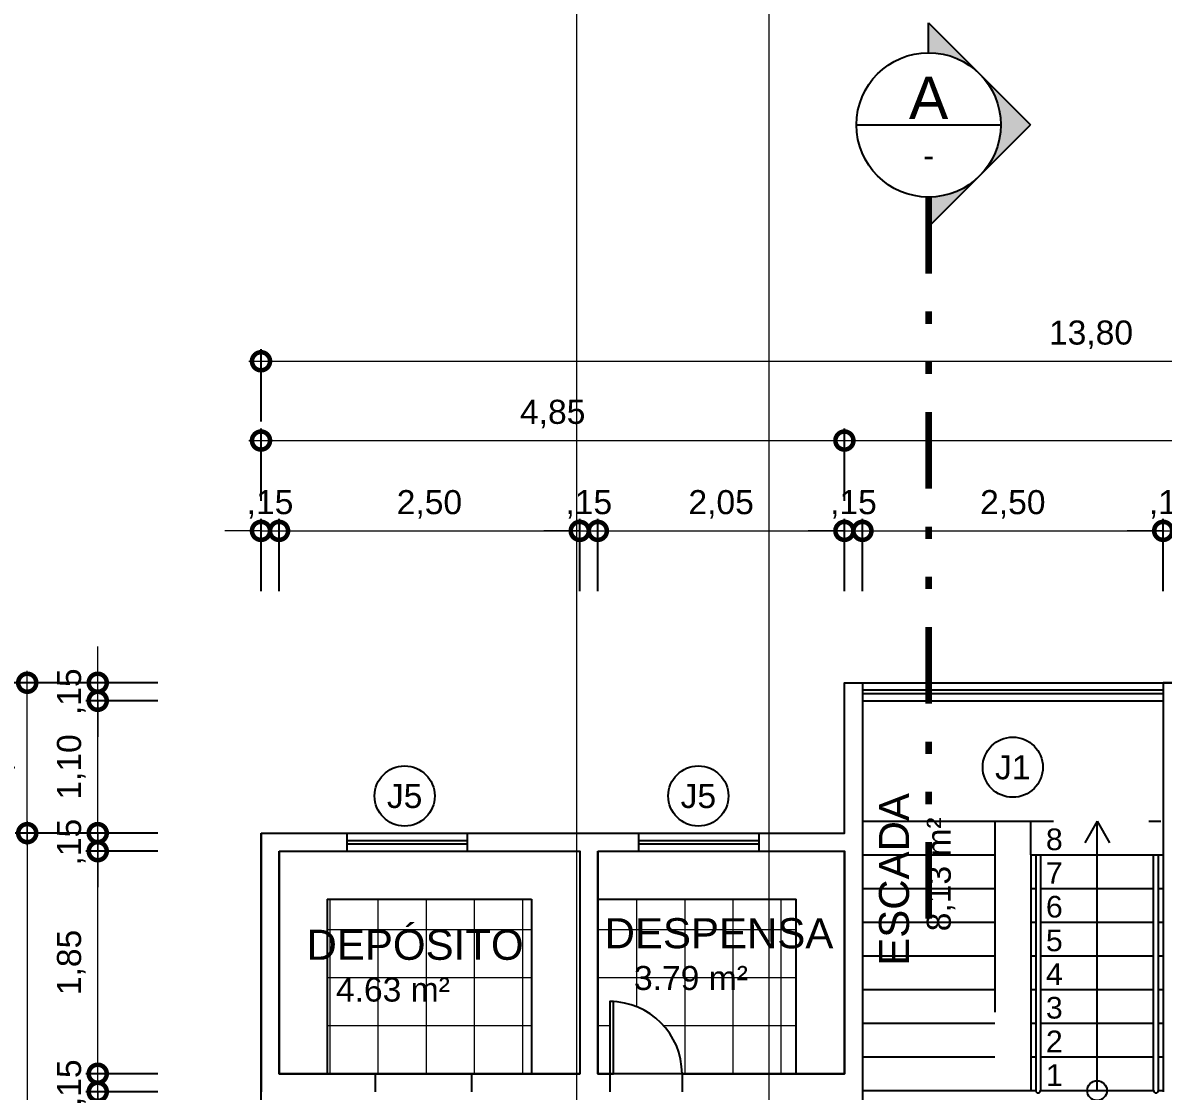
# Model space of a CAD drawing. Header units: metres. Extents: x 47728 to 47950, y 23373 to 23541.
# Drawn here: x 47823.64 to 47833.12, y 23426.52 to 23435.4 of the extents above; entities that cross this region are included whole.
import ezdxf
from ezdxf.enums import TextEntityAlignment as Align

# ---------------------------------------------------------------- set-up
doc = ezdxf.new("R2010")
doc.units = ezdxf.units.M
doc.header["$LTSCALE"] = 0.25
doc.header["$PDMODE"] = 96
doc.linetypes.add('DASHDOT2', pattern=[12.7, 6.35, -3.175, 0, -3.175])
doc.linetypes.add('DIVIDEX2', pattern=[63.5, 25.4, -12.7, 0, -12.7, 0, -12.7])
doc.layers.add('ARQ_0_AREAS', color=7, linetype='Continuous', true_color=0x5a1694, plot=False)
for name, color, linetype in [('ARQ_ALV CT', 4, 'Continuous'), ('ARQ_ESQ CT', 30, 'Continuous'), ('ARQ_GRADIL', 2, 'Continuous'), ('ARQ_MOB 02', 2, 'Continuous'), ('ARQ_PISO 01', 1, 'Continuous'), ('ARQ_PROJ SUP', 1, 'DASHDOT2'), ('ARQ_SIMB 01', 1, 'Continuous'), ('ARQ_TXT 01', 1, 'Continuous'), ('SIMB_01', 1, 'Continuous'), ('SIMB_02', 2, 'Continuous'), ('SIMB_PREENCHIMENTO', 253, 'Continuous'), ('SIMB_TXT', 1, 'Continuous')]:
    doc.layers.add(name, color=color, linetype=linetype)
doc.layers.add('ARQ_CINZA 03', color=252, linetype='Continuous', lineweight=9)
doc.layers.add('SIMB_LCT', color=252, linetype='DIVIDEX2', lineweight=100)
doc.layers.add('ARQ_COTA_AZUL', color=5, linetype='Continuous', lineweight=20, true_color=0x0000ff)
doc.styles.add('Annot_1.8mm', font='arial.ttf', dxfattribs={"height": 1.8})
doc.styles.add('Annot_2.0mm', font='arial.ttf', dxfattribs={"height": 2})
doc.styles.add('Annot_2.5mm', font='arial.ttf', dxfattribs={"height": 2.5})
doc.styles.add('cota', font='arial.ttf')
doc.styles.add('SIMB', font='arial.ttf')
doc.dimstyles.new('Info 01 - annot', dxfattribs={"dimtxt": 2, "dimasz": 3, "dimexe": 1, "dimexo": 1, "dimgap": 1, "dimtad": 1, "dimzin": 4, "dimtxsty": 'cota', "dimblk": 'DOTSMALL', "dimcen": 2, "dimdle": 1, "dimclrd": 256, "dimclre": 256, "dimclrt": 1, "dimazin": 2, "dimtfac": 0.09, "dimtix": 1, "dimtmove": 2, "dimatfit": 2, "dimfxl": 5, "dimfxlon": 1, "dimtolj": 1, "dimtzin": 4, "dimlwd": -1, "dimarcsym": 1})

# ---------------------------------------------------------------- blocks, each defined once
blk = doc.blocks.new('*U70')
at = {"layer": 'SIMB_PREENCHIMENTO', "transparency": 33554587}
h = blk.add_hatch(color=256, dxfattribs=at)
h.dxf.hatch_style = 1
h.paths.add_polyline_path([(0, 8.483), (-4.152, 4.332, -0.401827), (4.152, 4.332)])
h = blk.add_hatch(color=256, dxfattribs=at)
h.dxf.hatch_style = 1
h.paths.add_polyline_path([(-4.332, 4.152), (-8.483, 0), (-6, 0, -0.193399)])
h = blk.add_hatch(color=256, dxfattribs=at)
h.dxf.hatch_style = 1
h.paths.add_polyline_path([(4.332, 4.152, -0.193399), (6, 0), (8.483, 0)])
at = {"layer": 'SIMB_01'}
for p, q in [((-8.483, 0), (0, 8.483)), ((8.483, 0), (0, 8.483)), ((0, -6), (0, 6)), ((-6, 0), (-8.483, 0)), ((6, 0), (8.483, 0))]:
    blk.add_line(p, q, dxfattribs=at)
blk.add_circle((0, 0), 6, dxfattribs=at)
at = {"layer": 'SIMB_LCT'}
blk.add_line((6, 0), (69.061, 0), dxfattribs=at)
at = {"layer": 'SIMB_TXT', "style": 'SIMB'}
for tag, height, p in [('000', 3.5, (-2.25, 0)), ('999', 2, (2.525, 0))]:
    blk.add_attdef(tag, text='', height=height, rotation=90, dxfattribs=at).set_placement(p, align=Align.MIDDLE_CENTER)
blk = doc.blocks.new('_DotSmall')
at = {"color": 0, "linetype": 'ByBlock', "const_width": 0.5}
blk.add_lwpolyline([(-0.0625, 0, 1), (0.0625, 0, 1)], format="xyb", close=True, dxfattribs=at)
blk = doc.blocks.new('*D359')
at = {"layer": 'ARQ_COTA_AZUL', "transparency": 16777216}
for p, q in [((47824.2616, 23428.6628), (47824.2616, 23428.9628)), ((47824.2616, 23428.6628), (47824.2616, 23428.5128)), ((47824.2616, 23428.5128), (47824.2616, 23428.2128))]:
    blk.add_line(p, q, dxfattribs=at)
at = {"layer": 'ARQ_COTA_AZUL', "lineweight": -2, "transparency": 16777216}
for p, q in [((47824.7616, 23428.6628), (47824.1616, 23428.6628)), ((47824.7616, 23428.5128), (47824.1616, 23428.5128))]:
    blk.add_line(p, q, dxfattribs=at)
at = {"layer": 'Defpoints', "color": 0, "transparency": 16777216}
for p in [(47825.6188, 23428.6628), (47824.2616, 23428.5128), (47825.7688, 23428.5128)]:
    blk.add_point(p, dxfattribs=at)
at = {"layer": 'ARQ_COTA_AZUL', "transparency": 16777216, "xscale": 0.3, "yscale": 0.3, "zscale": 0.3}
for p, rotation in [((47824.2616, 23428.6628), 270), ((47824.2616, 23428.5128), 90)]:
    blk.add_blockref('_DotSmall', p, dxfattribs=dict(at, rotation=rotation))
at = {"layer": 'ARQ_COTA_AZUL', "color": 1, "transparency": 16777216, "insert": (47824.0414, 23428.5878), "char_height": 0.2, "attachment_point": 5, "rotation": 90, "style": 'cota'}
blk.add_mtext('\\A1;,15', dxfattribs=at)
blk = doc.blocks.new('*D375')
at = {"layer": 'ARQ_COTA_AZUL', "transparency": 16777216}
blk.add_line((47823.6755, 23428.7628), (47823.6755, 23422.1128), dxfattribs=at)
at = {"layer": 'ARQ_COTA_AZUL', "lineweight": -2, "transparency": 16777216}
for p, q in [((47824.1755, 23428.6628), (47823.5755, 23428.6628)), ((47824.1755, 23422.2128), (47823.5755, 23422.2128))]:
    blk.add_line(p, q, dxfattribs=at)
at = {"layer": 'Defpoints', "color": 0, "transparency": 16777216}
for p in [(47825.6188, 23428.6628), (47823.6755, 23422.2128), (47830.4688, 23422.2128)]:
    blk.add_point(p, dxfattribs=at)
at = {"layer": 'ARQ_COTA_AZUL', "transparency": 16777216, "xscale": 0.3, "yscale": 0.3, "zscale": 0.3}
for p, rotation in [((47823.6755, 23428.6628), 90), ((47823.6755, 23422.2128), 270)]:
    blk.add_blockref('_DotSmall', p, dxfattribs=dict(at, rotation=rotation))
at = {"layer": 'ARQ_COTA_AZUL', "color": 1, "transparency": 16777216, "insert": (47823.4553, 23425.4378), "char_height": 0.2, "attachment_point": 5, "rotation": 90, "style": 'cota'}
blk.add_mtext('\\A1;6,45', dxfattribs=at)
blk = doc.blocks.new('*D361')
at = {"layer": 'ARQ_COTA_AZUL', "transparency": 16777216}
blk.add_line((47824.2616, 23422.2628), (47824.2616, 23426.6128), dxfattribs=at)
at = {"layer": 'ARQ_COTA_AZUL', "lineweight": -2, "transparency": 16777216}
for p, q in [((47824.7616, 23426.5128), (47824.1616, 23426.5128)), ((47824.7616, 23422.3628), (47824.1616, 23422.3628))]:
    blk.add_line(p, q, dxfattribs=at)
at = {"layer": 'Defpoints', "color": 0, "transparency": 16777216}
for p in [(47824.2616, 23426.5128), (47825.6188, 23426.5128), (47825.6188, 23422.3628)]:
    blk.add_point(p, dxfattribs=at)
at = {"layer": 'ARQ_COTA_AZUL', "transparency": 16777216, "xscale": 0.3, "yscale": 0.3, "zscale": 0.3}
for p, rotation in [((47824.2616, 23426.5128), 90), ((47824.2616, 23422.3628), 270)]:
    blk.add_blockref('_DotSmall', p, dxfattribs=dict(at, rotation=rotation))
at = {"layer": 'ARQ_COTA_AZUL', "color": 1, "transparency": 16777216, "insert": (47824.0414, 23424.4378), "char_height": 0.2, "attachment_point": 5, "rotation": 90, "style": 'cota'}
blk.add_mtext('\\A1;4,15', dxfattribs=at)
blk = doc.blocks.new('*D363')
at = {"layer": 'ARQ_COTA_AZUL', "transparency": 16777216}
for p, q in [((47824.2616, 23426.6628), (47824.2616, 23426.9628)), ((47824.2616, 23426.5128), (47824.2616, 23426.6628)), ((47824.2616, 23426.5128), (47824.2616, 23426.2128))]:
    blk.add_line(p, q, dxfattribs=at)
at = {"layer": 'ARQ_COTA_AZUL', "lineweight": -2, "transparency": 16777216}
for p, q in [((47824.7616, 23426.6628), (47824.1616, 23426.6628)), ((47824.7616, 23426.5128), (47824.1616, 23426.5128))]:
    blk.add_line(p, q, dxfattribs=at)
at = {"layer": 'Defpoints', "color": 0, "transparency": 16777216}
for p in [(47824.2616, 23426.6628), (47825.7688, 23426.6628), (47825.6188, 23426.5128)]:
    blk.add_point(p, dxfattribs=at)
at = {"layer": 'ARQ_COTA_AZUL', "transparency": 16777216, "xscale": 0.3, "yscale": 0.3, "zscale": 0.3}
for p, rotation in [((47824.2616, 23426.6628), 270), ((47824.2616, 23426.5128), 90)]:
    blk.add_blockref('_DotSmall', p, dxfattribs=dict(at, rotation=rotation))
at = {"layer": 'ARQ_COTA_AZUL', "color": 1, "transparency": 16777216, "insert": (47824.0414, 23426.5878), "char_height": 0.2, "attachment_point": 5, "rotation": 90, "style": 'cota'}
blk.add_mtext('\\A1;,15', dxfattribs=at)
blk = doc.blocks.new('*D341')
at = {"layer": 'ARQ_COTA_AZUL', "lineweight": -2, "transparency": 16777216}
for p, q in [((47825.6188, 23430.6753), (47825.6188, 23431.2753)), ((47825.7688, 23430.6753), (47825.7688, 23431.2753))]:
    blk.add_line(p, q, dxfattribs=at)
at = {"layer": 'ARQ_COTA_AZUL', "transparency": 16777216}
for p, q in [((47825.6188, 23431.1753), (47825.3188, 23431.1753)), ((47825.6188, 23431.1753), (47825.7688, 23431.1753)), ((47825.7688, 23431.1753), (47826.0688, 23431.1753))]:
    blk.add_line(p, q, dxfattribs=at)
at = {"layer": 'Defpoints', "color": 0, "transparency": 16777216}
for p in [(47825.7688, 23431.1753), (47825.6188, 23428.6628), (47825.7688, 23428.5128)]:
    blk.add_point(p, dxfattribs=at)
at = {"layer": 'ARQ_COTA_AZUL', "transparency": 16777216, "xscale": 0.3, "yscale": 0.3, "zscale": 0.3}
blk.add_blockref('_DotSmall', (47825.6188, 23431.1753), dxfattribs=at)
at = {"layer": 'ARQ_COTA_AZUL', "transparency": 16777216, "xscale": 0.3, "yscale": 0.3, "zscale": 0.3, "rotation": 180}
blk.add_blockref('_DotSmall', (47825.7688, 23431.1753), dxfattribs=at)
at = {"layer": 'ARQ_COTA_AZUL', "color": 1, "transparency": 16777216, "insert": (47825.6938, 23431.3955), "char_height": 0.2, "attachment_point": 5, "style": 'cota'}
blk.add_mtext('\\A1;,15', dxfattribs=at)
blk = doc.blocks.new('*D343')
at = {"layer": 'ARQ_COTA_AZUL', "lineweight": -2, "transparency": 16777216}
for p, q in [((47825.7688, 23430.6753), (47825.7688, 23431.2753)), ((47828.2688, 23430.6753), (47828.2688, 23431.2753))]:
    blk.add_line(p, q, dxfattribs=at)
at = {"layer": 'ARQ_COTA_AZUL', "transparency": 16777216}
blk.add_line((47825.6688, 23431.1753), (47828.3688, 23431.1753), dxfattribs=at)
at = {"layer": 'Defpoints', "color": 0, "transparency": 16777216}
for p in [(47828.2688, 23431.1753), (47825.7688, 23428.5128), (47828.2688, 23428.5128)]:
    blk.add_point(p, dxfattribs=at)
at = {"layer": 'ARQ_COTA_AZUL', "transparency": 16777216, "xscale": 0.3, "yscale": 0.3, "zscale": 0.3, "rotation": 180}
blk.add_blockref('_DotSmall', (47825.7688, 23431.1753), dxfattribs=at)
at = {"layer": 'ARQ_COTA_AZUL', "transparency": 16777216, "xscale": 0.3, "yscale": 0.3, "zscale": 0.3}
blk.add_blockref('_DotSmall', (47828.2688, 23431.1753), dxfattribs=at)
at = {"layer": 'ARQ_COTA_AZUL', "color": 1, "transparency": 16777216, "insert": (47827.0188, 23431.3955), "char_height": 0.2, "attachment_point": 5, "style": 'cota'}
blk.add_mtext('\\A1;2,50', dxfattribs=at)
blk = doc.blocks.new('*D345')
at = {"layer": 'ARQ_COTA_AZUL', "lineweight": -2, "transparency": 16777216}
for p, q in [((47828.2688, 23430.6753), (47828.2688, 23431.2753)), ((47828.4188, 23430.6753), (47828.4188, 23431.2753))]:
    blk.add_line(p, q, dxfattribs=at)
at = {"layer": 'ARQ_COTA_AZUL', "transparency": 16777216}
for p, q in [((47828.2688, 23431.1753), (47827.9688, 23431.1753)), ((47828.2688, 23431.1753), (47828.4188, 23431.1753)), ((47828.4188, 23431.1753), (47828.7188, 23431.1753))]:
    blk.add_line(p, q, dxfattribs=at)
at = {"layer": 'Defpoints', "color": 0, "transparency": 16777216}
for p in [(47828.4188, 23431.1753), (47828.2688, 23428.5128), (47828.4188, 23428.5128)]:
    blk.add_point(p, dxfattribs=at)
at = {"layer": 'ARQ_COTA_AZUL', "transparency": 16777216, "xscale": 0.3, "yscale": 0.3, "zscale": 0.3}
blk.add_blockref('_DotSmall', (47828.2688, 23431.1753), dxfattribs=at)
at = {"layer": 'ARQ_COTA_AZUL', "transparency": 16777216, "xscale": 0.3, "yscale": 0.3, "zscale": 0.3, "rotation": 180}
blk.add_blockref('_DotSmall', (47828.4188, 23431.1753), dxfattribs=at)
at = {"layer": 'ARQ_COTA_AZUL', "color": 1, "transparency": 16777216, "insert": (47828.3438, 23431.3955), "char_height": 0.2, "attachment_point": 5, "style": 'cota'}
blk.add_mtext('\\A1;,15', dxfattribs=at)
blk = doc.blocks.new('*D347')
at = {"layer": 'ARQ_COTA_AZUL', "lineweight": -2, "transparency": 16777216}
for p, q in [((47828.4188, 23430.6753), (47828.4188, 23431.2753)), ((47830.4688, 23430.6753), (47830.4688, 23431.2753))]:
    blk.add_line(p, q, dxfattribs=at)
at = {"layer": 'ARQ_COTA_AZUL', "transparency": 16777216}
blk.add_line((47828.3188, 23431.1753), (47830.5688, 23431.1753), dxfattribs=at)
at = {"layer": 'Defpoints', "color": 0, "transparency": 16777216}
for p in [(47830.4688, 23431.1753), (47828.4188, 23428.5128), (47830.4688, 23428.5128)]:
    blk.add_point(p, dxfattribs=at)
at = {"layer": 'ARQ_COTA_AZUL', "transparency": 16777216, "xscale": 0.3, "yscale": 0.3, "zscale": 0.3, "rotation": 180}
blk.add_blockref('_DotSmall', (47828.4188, 23431.1753), dxfattribs=at)
at = {"layer": 'ARQ_COTA_AZUL', "transparency": 16777216, "xscale": 0.3, "yscale": 0.3, "zscale": 0.3}
blk.add_blockref('_DotSmall', (47830.4688, 23431.1753), dxfattribs=at)
at = {"layer": 'ARQ_COTA_AZUL', "color": 1, "transparency": 16777216, "insert": (47829.4438, 23431.3955), "char_height": 0.2, "attachment_point": 5, "style": 'cota'}
blk.add_mtext('\\A1;2,05', dxfattribs=at)
blk = doc.blocks.new('*D349')
at = {"layer": 'ARQ_COTA_AZUL', "lineweight": -2, "transparency": 16777216}
for p, q in [((47830.4688, 23430.6753), (47830.4688, 23431.2753)), ((47830.6188, 23430.6753), (47830.6188, 23431.2753))]:
    blk.add_line(p, q, dxfattribs=at)
at = {"layer": 'ARQ_COTA_AZUL', "transparency": 16777216}
for p, q in [((47830.4688, 23431.1753), (47830.1688, 23431.1753)), ((47830.4688, 23431.1753), (47830.6188, 23431.1753)), ((47830.6188, 23431.1753), (47830.9188, 23431.1753))]:
    blk.add_line(p, q, dxfattribs=at)
at = {"layer": 'Defpoints', "color": 0, "transparency": 16777216}
for p in [(47830.6188, 23431.1753), (47830.6188, 23429.9128), (47830.4688, 23428.5128)]:
    blk.add_point(p, dxfattribs=at)
at = {"layer": 'ARQ_COTA_AZUL', "transparency": 16777216, "xscale": 0.3, "yscale": 0.3, "zscale": 0.3}
blk.add_blockref('_DotSmall', (47830.4688, 23431.1753), dxfattribs=at)
at = {"layer": 'ARQ_COTA_AZUL', "transparency": 16777216, "xscale": 0.3, "yscale": 0.3, "zscale": 0.3, "rotation": 180}
blk.add_blockref('_DotSmall', (47830.6188, 23431.1753), dxfattribs=at)
at = {"layer": 'ARQ_COTA_AZUL', "color": 1, "transparency": 16777216, "insert": (47830.5438, 23431.3955), "char_height": 0.2, "attachment_point": 5, "style": 'cota'}
blk.add_mtext('\\A1;,15', dxfattribs=at)
blk = doc.blocks.new('*D351')
at = {"layer": 'ARQ_COTA_AZUL', "lineweight": -2, "transparency": 16777216}
for p, q in [((47830.6188, 23430.6753), (47830.6188, 23431.2753)), ((47833.1188, 23430.6753), (47833.1188, 23431.2753))]:
    blk.add_line(p, q, dxfattribs=at)
at = {"layer": 'ARQ_COTA_AZUL', "transparency": 16777216}
blk.add_line((47830.5188, 23431.1753), (47833.2188, 23431.1753), dxfattribs=at)
at = {"layer": 'Defpoints', "color": 0, "transparency": 16777216}
for p in [(47833.1188, 23431.1753), (47830.6188, 23429.9128), (47833.1188, 23429.9128)]:
    blk.add_point(p, dxfattribs=at)
at = {"layer": 'ARQ_COTA_AZUL', "transparency": 16777216, "xscale": 0.3, "yscale": 0.3, "zscale": 0.3, "rotation": 180}
blk.add_blockref('_DotSmall', (47830.6188, 23431.1753), dxfattribs=at)
at = {"layer": 'ARQ_COTA_AZUL', "transparency": 16777216, "xscale": 0.3, "yscale": 0.3, "zscale": 0.3}
blk.add_blockref('_DotSmall', (47833.1188, 23431.1753), dxfattribs=at)
at = {"layer": 'ARQ_COTA_AZUL', "color": 1, "transparency": 16777216, "insert": (47831.8688, 23431.3955), "char_height": 0.2, "attachment_point": 5, "style": 'cota'}
blk.add_mtext('\\A1;2,50', dxfattribs=at)
blk = doc.blocks.new('*D353')
at = {"layer": 'ARQ_COTA_AZUL', "lineweight": -2, "transparency": 16777216}
for p, q in [((47833.1188, 23430.6753), (47833.1188, 23431.2753)), ((47833.2688, 23430.6753), (47833.2688, 23431.2753))]:
    blk.add_line(p, q, dxfattribs=at)
at = {"layer": 'ARQ_COTA_AZUL', "transparency": 16777216}
for p, q in [((47833.1188, 23431.1753), (47832.8188, 23431.1753)), ((47833.1188, 23431.1753), (47833.2688, 23431.1753)), ((47833.2688, 23431.1753), (47833.5688, 23431.1753))]:
    blk.add_line(p, q, dxfattribs=at)
at = {"layer": 'Defpoints', "color": 0, "transparency": 16777216}
for p in [(47833.2688, 23431.1753), (47833.1188, 23429.9128), (47833.2688, 23429.7628)]:
    blk.add_point(p, dxfattribs=at)
at = {"layer": 'ARQ_COTA_AZUL', "transparency": 16777216, "xscale": 0.3, "yscale": 0.3, "zscale": 0.3}
blk.add_blockref('_DotSmall', (47833.1188, 23431.1753), dxfattribs=at)
at = {"layer": 'ARQ_COTA_AZUL', "transparency": 16777216, "xscale": 0.3, "yscale": 0.3, "zscale": 0.3, "rotation": 180}
blk.add_blockref('_DotSmall', (47833.2688, 23431.1753), dxfattribs=at)
at = {"layer": 'ARQ_COTA_AZUL', "color": 1, "transparency": 16777216, "insert": (47833.1938, 23431.3955), "char_height": 0.2, "attachment_point": 5, "style": 'cota'}
blk.add_mtext('\\A1;,15', dxfattribs=at)
blk = doc.blocks.new('*D403')
at = {"layer": 'ARQ_COTA_AZUL', "transparency": 16777216}
blk.add_line((47824.2616, 23428.5628), (47824.2616, 23429.8628), dxfattribs=at)
at = {"layer": 'ARQ_COTA_AZUL', "lineweight": -2, "transparency": 16777216}
for p, q in [((47824.7616, 23429.7628), (47824.1616, 23429.7628)), ((47824.7616, 23428.6628), (47824.1616, 23428.6628))]:
    blk.add_line(p, q, dxfattribs=at)
at = {"layer": 'Defpoints', "color": 0, "transparency": 16777216}
for p in [(47824.2616, 23429.7628), (47830.6188, 23429.7628), (47825.6188, 23428.6628)]:
    blk.add_point(p, dxfattribs=at)
at = {"layer": 'ARQ_COTA_AZUL', "transparency": 16777216, "xscale": 0.3, "yscale": 0.3, "zscale": 0.3}
for p, rotation in [((47824.2616, 23429.7628), 90), ((47824.2616, 23428.6628), 270)]:
    blk.add_blockref('_DotSmall', p, dxfattribs=dict(at, rotation=rotation))
at = {"layer": 'ARQ_COTA_AZUL', "color": 1, "transparency": 16777216, "insert": (47824.0414, 23429.2128), "char_height": 0.2, "attachment_point": 5, "rotation": 90, "style": 'cota'}
blk.add_mtext('\\A1;1,10', dxfattribs=at)
blk = doc.blocks.new('*D405')
at = {"layer": 'ARQ_COTA_AZUL', "transparency": 16777216}
for p, q in [((47824.2616, 23429.9128), (47824.2616, 23430.2128)), ((47824.2616, 23429.7628), (47824.2616, 23429.9128)), ((47824.2616, 23429.7628), (47824.2616, 23429.4628))]:
    blk.add_line(p, q, dxfattribs=at)
at = {"layer": 'ARQ_COTA_AZUL', "lineweight": -2, "transparency": 16777216}
for p, q in [((47824.7616, 23429.9128), (47824.1616, 23429.9128)), ((47824.7616, 23429.7628), (47824.1616, 23429.7628))]:
    blk.add_line(p, q, dxfattribs=at)
at = {"layer": 'Defpoints', "color": 0, "transparency": 16777216}
for p in [(47824.2616, 23429.9128), (47830.6188, 23429.9128), (47830.6188, 23429.7628)]:
    blk.add_point(p, dxfattribs=at)
at = {"layer": 'ARQ_COTA_AZUL', "transparency": 16777216, "xscale": 0.3, "yscale": 0.3, "zscale": 0.3}
for p, rotation in [((47824.2616, 23429.9128), 270), ((47824.2616, 23429.7628), 90)]:
    blk.add_blockref('_DotSmall', p, dxfattribs=dict(at, rotation=rotation))
at = {"layer": 'ARQ_COTA_AZUL', "color": 1, "transparency": 16777216, "insert": (47824.0414, 23429.8378), "char_height": 0.2, "attachment_point": 5, "rotation": 90, "style": 'cota'}
blk.add_mtext('\\A1;,15', dxfattribs=at)
blk = doc.blocks.new('*D407')
at = {"layer": 'ARQ_COTA_AZUL', "transparency": 16777216}
blk.add_line((47823.6755, 23428.5628), (47823.6755, 23430.0128), dxfattribs=at)
at = {"layer": 'ARQ_COTA_AZUL', "lineweight": -2, "transparency": 16777216}
for p, q in [((47824.1755, 23429.9128), (47823.5755, 23429.9128)), ((47824.1755, 23428.6628), (47823.5755, 23428.6628))]:
    blk.add_line(p, q, dxfattribs=at)
at = {"layer": 'Defpoints', "color": 0, "transparency": 16777216}
for p in [(47823.6755, 23429.9128), (47830.4688, 23429.9128), (47825.6188, 23428.6628)]:
    blk.add_point(p, dxfattribs=at)
at = {"layer": 'ARQ_COTA_AZUL', "transparency": 16777216, "xscale": 0.3, "yscale": 0.3, "zscale": 0.3}
for p, rotation in [((47823.6755, 23429.9128), 90), ((47823.6755, 23428.6628), 270)]:
    blk.add_blockref('_DotSmall', p, dxfattribs=dict(at, rotation=rotation))
at = {"layer": 'ARQ_COTA_AZUL', "color": 1, "transparency": 16777216, "insert": (47823.4553, 23429.2878), "char_height": 0.2, "attachment_point": 5, "rotation": 90, "style": 'cota'}
blk.add_mtext('\\A1;1,25', dxfattribs=at)
blk = doc.blocks.new('*D409')
at = {"layer": 'ARQ_COTA_AZUL', "transparency": 16777216}
blk.add_line((47823.1259, 23420.8628), (47823.1259, 23430.0128), dxfattribs=at)
at = {"layer": 'ARQ_COTA_AZUL', "lineweight": -2, "transparency": 16777216}
for p, q in [((47823.6259, 23429.9128), (47823.0259, 23429.9128)), ((47823.6259, 23420.9628), (47823.0259, 23420.9628))]:
    blk.add_line(p, q, dxfattribs=at)
at = {"layer": 'Defpoints', "color": 0, "transparency": 16777216}
for p in [(47823.1259, 23429.9128), (47830.4688, 23429.9128), (47830.4688, 23420.9628)]:
    blk.add_point(p, dxfattribs=at)
at = {"layer": 'ARQ_COTA_AZUL', "transparency": 16777216, "xscale": 0.3, "yscale": 0.3, "zscale": 0.3}
for p, rotation in [((47823.1259, 23429.9128), 90), ((47823.1259, 23420.9628), 270)]:
    blk.add_blockref('_DotSmall', p, dxfattribs=dict(at, rotation=rotation))
at = {"layer": 'ARQ_COTA_AZUL', "color": 1, "transparency": 16777216, "insert": (47822.9057, 23425.4378), "char_height": 0.2, "attachment_point": 5, "rotation": 90, "style": 'cota'}
blk.add_mtext('\\A1;8,95', dxfattribs=at)
blk = doc.blocks.new('*D411')
at = {"layer": 'ARQ_COTA_AZUL', "lineweight": -2, "transparency": 16777216}
for p, q in [((47825.6188, 23431.4259), (47825.6188, 23432.0259)), ((47830.4688, 23431.4259), (47830.4688, 23432.0259))]:
    blk.add_line(p, q, dxfattribs=at)
at = {"layer": 'ARQ_COTA_AZUL', "transparency": 16777216}
blk.add_line((47825.5188, 23431.9259), (47830.5688, 23431.9259), dxfattribs=at)
at = {"layer": 'Defpoints', "color": 0, "transparency": 16777216}
for p in [(47830.4688, 23431.9259), (47830.4688, 23429.9128), (47825.6188, 23428.6628)]:
    blk.add_point(p, dxfattribs=at)
at = {"layer": 'ARQ_COTA_AZUL', "transparency": 16777216, "xscale": 0.3, "yscale": 0.3, "zscale": 0.3, "rotation": 180}
blk.add_blockref('_DotSmall', (47825.6188, 23431.9259), dxfattribs=at)
at = {"layer": 'ARQ_COTA_AZUL', "transparency": 16777216, "xscale": 0.3, "yscale": 0.3, "zscale": 0.3}
blk.add_blockref('_DotSmall', (47830.4688, 23431.9259), dxfattribs=at)
at = {"layer": 'ARQ_COTA_AZUL', "color": 1, "transparency": 16777216, "insert": (47828.0438, 23432.1461), "char_height": 0.2, "attachment_point": 5, "style": 'cota'}
blk.add_mtext('\\A1;4,85', dxfattribs=at)
blk = doc.blocks.new('*D413')
at = {"layer": 'ARQ_COTA_AZUL', "lineweight": -2, "transparency": 16777216}
for p, q in [((47830.4688, 23431.4259), (47830.4688, 23432.0259)), ((47838.2188, 23431.4259), (47838.2188, 23432.0259))]:
    blk.add_line(p, q, dxfattribs=at)
at = {"layer": 'ARQ_COTA_AZUL', "transparency": 16777216}
blk.add_line((47830.3688, 23431.9259), (47838.3188, 23431.9259), dxfattribs=at)
at = {"layer": 'Defpoints', "color": 0, "transparency": 16777216}
for p in [(47838.2188, 23431.9259), (47830.4688, 23429.9128), (47838.2188, 23429.9128)]:
    blk.add_point(p, dxfattribs=at)
at = {"layer": 'ARQ_COTA_AZUL', "transparency": 16777216, "xscale": 0.3, "yscale": 0.3, "zscale": 0.3, "rotation": 180}
blk.add_blockref('_DotSmall', (47830.4688, 23431.9259), dxfattribs=at)
at = {"layer": 'ARQ_COTA_AZUL', "transparency": 16777216, "xscale": 0.3, "yscale": 0.3, "zscale": 0.3}
blk.add_blockref('_DotSmall', (47838.2188, 23431.9259), dxfattribs=at)
at = {"layer": 'ARQ_COTA_AZUL', "color": 1, "transparency": 16777216, "insert": (47834.3438, 23432.1457), "char_height": 0.2, "attachment_point": 5, "style": 'cota'}
blk.add_mtext('\\A1;7,75', dxfattribs=at)
blk = doc.blocks.new('*D379')
at = {"layer": 'ARQ_COTA_AZUL', "lineweight": -2, "transparency": 16777216}
for p, q in [((47825.6188, 23432.085), (47825.6188, 23432.685)), ((47839.4188, 23432.085), (47839.4188, 23432.685))]:
    blk.add_line(p, q, dxfattribs=at)
at = {"layer": 'ARQ_COTA_AZUL', "transparency": 16777216}
blk.add_line((47825.5188, 23432.585), (47839.5188, 23432.585), dxfattribs=at)
at = {"layer": 'Defpoints', "color": 0, "transparency": 16777216}
for p in [(47839.4188, 23432.585), (47839.4188, 23429.9128), (47825.6188, 23428.6628)]:
    blk.add_point(p, dxfattribs=at)
at = {"layer": 'ARQ_COTA_AZUL', "transparency": 16777216, "xscale": 0.3, "yscale": 0.3, "zscale": 0.3, "rotation": 180}
blk.add_blockref('_DotSmall', (47825.6188, 23432.585), dxfattribs=at)
at = {"layer": 'ARQ_COTA_AZUL', "transparency": 16777216, "xscale": 0.3, "yscale": 0.3, "zscale": 0.3}
blk.add_blockref('_DotSmall', (47839.4188, 23432.585), dxfattribs=at)
at = {"layer": 'ARQ_COTA_AZUL', "color": 1, "transparency": 16777216, "insert": (47832.5188, 23432.8052), "char_height": 0.2, "attachment_point": 5, "style": 'cota'}
blk.add_mtext('\\A1;13,80', dxfattribs=at)
blk = doc.blocks.new('*U22')
at = {"layer": 'SIMB_02'}
blk.add_circle((0, 0), 2.5, dxfattribs=at)
at = {"layer": 'SIMB_TXT', "style": 'SIMB'}
blk.add_attdef('CDESQ', text='', height=2, dxfattribs=at).set_placement((0, 0), align=Align.MIDDLE_CENTER)
blk = doc.blocks.new('*D377')
at = {"layer": 'ARQ_COTA_AZUL', "transparency": 16777216}
blk.add_line((47824.2616, 23426.5628), (47824.2616, 23428.6128), dxfattribs=at)
at = {"layer": 'ARQ_COTA_AZUL', "lineweight": -2, "transparency": 16777216}
for p, q in [((47824.7616, 23428.5128), (47824.1616, 23428.5128)), ((47824.7616, 23426.6628), (47824.1616, 23426.6628))]:
    blk.add_line(p, q, dxfattribs=at)
at = {"layer": 'Defpoints', "color": 0, "transparency": 16777216}
for p in [(47824.2616, 23428.5128), (47825.7688, 23428.5128), (47825.7688, 23426.6628)]:
    blk.add_point(p, dxfattribs=at)
at = {"layer": 'ARQ_COTA_AZUL', "transparency": 16777216, "xscale": 0.3, "yscale": 0.3, "zscale": 0.3}
for p, rotation in [((47824.2616, 23428.5128), 90), ((47824.2616, 23426.6628), 270)]:
    blk.add_blockref('_DotSmall', p, dxfattribs=dict(at, rotation=rotation))
at = {"layer": 'ARQ_COTA_AZUL', "color": 1, "transparency": 16777216, "insert": (47824.0414, 23427.5878), "char_height": 0.2, "attachment_point": 5, "rotation": 90, "style": 'cota'}
blk.add_mtext('\\A1;1,85', dxfattribs=at)

msp = doc.modelspace()

# ---------------------------------------------------------------- hatches: boundary and pattern name
at = {"layer": 'ARQ_CINZA 03'}
h = msp.add_hatch(dxfattribs=at)
h.set_pattern_fill('_USER', color=256, scale=0.4, angle=270, double=1, pattern_type=0)
h.set_pattern_definition([(270, (47828.19383, 23426.66282), (0.4, -7e-17), []), (0, (47828.19383, 23426.66282), (0, 0.4), [])])
h.paths.add_polyline_path([(47827.8688, 23428.1128), (47826.1688, 23428.1128), (47826.1688, 23426.6628), (47827.8688, 23426.6628)])
h = msp.add_hatch(dxfattribs=at)
h.set_pattern_fill('_USER', color=256, scale=0.4, angle=270, double=1, pattern_type=0)
h.set_pattern_definition([(270, (47828.34383, 23426.66282), (0.4, -7e-17), []), (0, (47828.34383, 23426.66282), (0, 0.4), [])])
edge = h.paths.add_edge_path()
edge.add_line((47830.0688, 23428.1128), (47828.4188, 23428.1128))
edge.add_line((47828.4188, 23428.1128), (47828.4188, 23426.6628))
edge.add_line((47828.4188, 23426.6628), (47828.5188, 23426.6628))
edge.add_line((47828.5188, 23426.6628), (47828.5188, 23427.2628))
edge.add_line((47828.5188, 23427.2628), (47828.5488, 23427.2628))
edge.add_arc((47828.5174, 23426.6622), 0.6014, 0.05524, 87.00716, ccw=False)
edge.add_line((47829.1188, 23426.6628), (47830.0688, 23426.6628))
edge.add_line((47830.0688, 23426.6628), (47830.0688, 23428.1128))

# ---------------------------------------------------------------- linework, layer by layer
at = {"layer": 'ARQ_0_AREAS'}
for points in [[(47825.6188, 23428.6628), (47830.4688, 23428.6628), (47830.4688, 23429.9128), (47838.2188, 23429.9128), (47838.2188, 23420.9628), (47830.4688, 23420.9628), (47830.4688, 23422.2128), (47825.6188, 23422.2128)], [(47825.7688, 23428.5128), (47828.2688, 23428.5128), (47828.2688, 23426.6628), (47825.7688, 23426.6628)], [(47828.4188, 23428.5128), (47830.4688, 23428.5128), (47830.4688, 23426.6628), (47828.4188, 23426.6628)], [(47828.4188, 23428.5128), (47830.4688, 23428.5128), (47830.4688, 23426.6628), (47828.4188, 23426.6628)]]:
    msp.add_lwpolyline(points, close=True, dxfattribs=at)
at = {"layer": 'ARQ_ALV CT'}
for p, q in [((47830.4688, 23428.6628), (47830.4688, 23429.9128)), ((47830.4688, 23429.9128), (47830.6188, 23429.9128)), ((47830.6188, 23429.9128), (47830.6188, 23426.4128)), ((47833.4438, 23429.9128), (47833.1188, 23429.9128)), ((47833.1188, 23429.9128), (47833.1188, 23426.5128)), ((47825.6188, 23428.6628), (47825.6188, 23426.5128)), ((47825.6188, 23428.6628), (47826.3313, 23428.6628)), ((47826.3313, 23428.6628), (47827.3313, 23428.6628)), ((47827.3313, 23428.6628), (47828.7563, 23428.6628)), ((47828.7563, 23428.6628), (47829.7563, 23428.6628)), ((47829.7563, 23428.6628), (47830.4688, 23428.6628)), ((47825.7688, 23428.5128), (47825.7688, 23426.6628)), ((47825.7688, 23428.5128), (47826.3313, 23428.5128)), ((47826.3313, 23428.5128), (47827.3313, 23428.5128)), ((47827.3313, 23428.5128), (47828.2688, 23428.5128)), ((47828.2688, 23428.5128), (47828.2688, 23426.6628)), ((47828.4188, 23428.5128), (47828.4188, 23426.6628)), ((47828.4938, 23428.5128), (47828.7563, 23428.5128)), ((47828.7563, 23428.5128), (47829.7563, 23428.5128)), ((47829.7563, 23428.5128), (47830.4688, 23428.5128)), ((47830.4688, 23426.6628), (47830.4688, 23428.5128)), ((47825.7688, 23426.6628), (47826.5688, 23426.6628)), ((47826.5688, 23426.6628), (47826.5688, 23426.5128)), ((47827.3688, 23426.6628), (47827.3688, 23426.5128)), ((47827.3688, 23426.6628), (47828.2688, 23426.6628)), ((47828.4188, 23426.6628), (47828.5188, 23426.6628)), ((47828.5188, 23426.6628), (47828.5188, 23426.5128)), ((47829.1188, 23426.6628), (47830.4688, 23426.6628)), ((47829.1188, 23426.6628), (47829.1188, 23426.5128))]:
    msp.add_line(p, q, dxfattribs=at)
at = {"layer": 'ARQ_COTA_AZUL'}
for p in [(47828.2438, 23422.2128), (47829.8438, 23422.2128)]:
    msp.add_ray(p, (0, 1), dxfattribs=at)
at = {"layer": 'ARQ_ESQ CT'}
for p, q in [((47830.6188, 23429.8528), (47833.1188, 23429.8528)), ((47830.6188, 23429.8228), (47833.1188, 23429.8228))]:
    msp.add_line(p, q, dxfattribs=at)
msp.add_lwpolyline([(47828.5188, 23426.6628), (47828.5488, 23426.6628), (47828.5488, 23427.2628), (47828.5188, 23427.2628)], close=True, dxfattribs=at)
at = {"layer": 'ARQ_GRADIL'}
for p, q in [((47832.0588, 23428.4828), (47832.0588, 23426.5228)), ((47832.0988, 23428.4828), (47832.0988, 23426.5228)), ((47833.0388, 23426.5228), (47833.0388, 23428.4828)), ((47833.0788, 23426.5228), (47833.0788, 23428.4828))]:
    msp.add_line(p, q, dxfattribs=at)
for centre in [(47832.0788, 23426.5228), (47833.0588, 23426.5228)]:
    msp.add_arc(centre, 0.02, 180, 0, dxfattribs=at)
at = {"layer": 'ARQ_MOB 02'}
for p, q in [((47826.1688, 23428.1128), (47826.1688, 23426.6628)), ((47826.1688, 23428.1128), (47827.8688, 23428.1128)), ((47827.8688, 23428.1128), (47827.8688, 23426.6628)), ((47828.4188, 23428.1128), (47830.0688, 23428.1128)), ((47830.0688, 23426.6628), (47830.0688, 23428.1128))]:
    msp.add_line(p, q, dxfattribs=at)
at = {"layer": 'ARQ_PISO 01'}
for p, q in [((47830.6188, 23429.9128), (47833.1188, 23429.9128)), ((47830.6188, 23429.7628), (47833.1188, 23429.7628)), ((47832.0188, 23428.4828), (47832.0188, 23426.5228)), ((47832.0188, 23428.4828), (47833.1188, 23428.4828)), ((47832.0188, 23428.2028), (47832.0588, 23428.2028)), ((47832.0988, 23428.2028), (47833.0388, 23428.2028)), ((47833.0788, 23428.2028), (47833.1188, 23428.2028)), ((47832.0188, 23427.9228), (47832.0588, 23427.9228)), ((47832.0988, 23427.9228), (47833.0388, 23427.9228)), ((47833.0788, 23427.9228), (47833.1188, 23427.9228)), ((47832.0188, 23427.6428), (47832.0588, 23427.6428)), ((47832.0988, 23427.6428), (47833.0388, 23427.6428)), ((47833.0788, 23427.6428), (47833.1188, 23427.6428)), ((47832.0188, 23427.3628), (47832.0588, 23427.3628)), ((47832.0988, 23427.3628), (47833.0388, 23427.3628)), ((47833.0788, 23427.3628), (47833.1188, 23427.3628)), ((47832.0188, 23427.0828), (47832.0588, 23427.0828)), ((47832.0988, 23427.0828), (47833.0388, 23427.0828)), ((47833.0788, 23427.0828), (47833.1188, 23427.0828)), ((47832.0188, 23426.8028), (47832.0588, 23426.8028)), ((47832.0988, 23426.8028), (47833.0388, 23426.8028)), ((47833.0788, 23426.8028), (47833.1188, 23426.8028)), ((47826.5688, 23426.6628), (47827.3688, 23426.6628)), ((47829.1188, 23426.6628), (47828.5188, 23426.6628)), ((47832.0188, 23426.5228), (47832.0588, 23426.5228)), ((47832.0988, 23426.5228), (47833.0388, 23426.5228)), ((47833.0788, 23426.5228), (47833.1188, 23426.5228))]:
    msp.add_line(p, q, dxfattribs=at)
at = {"layer": 'ARQ_PROJ SUP'}
for p, q in [((47830.6188, 23428.7628), (47833.1188, 23428.7628)), ((47831.7188, 23428.7628), (47831.7188, 23426.5228)), ((47832.0188, 23428.4828), (47832.0188, 23428.7628)), ((47826.3313, 23428.6628), (47826.3313, 23428.5128)), ((47827.3313, 23428.6628), (47827.3313, 23428.5128)), ((47828.7563, 23428.6628), (47828.7563, 23428.5128)), ((47829.7563, 23428.6628), (47829.7563, 23428.5128)), ((47826.3313, 23428.6028), (47827.3313, 23428.6028)), ((47826.3313, 23428.5728), (47827.3313, 23428.5728)), ((47828.7563, 23428.6028), (47829.7563, 23428.6028)), ((47828.7563, 23428.5728), (47829.7563, 23428.5728)), ((47830.6188, 23428.4828), (47831.7188, 23428.4828)), ((47830.6188, 23428.2028), (47831.7188, 23428.2028)), ((47830.6188, 23427.9228), (47831.7188, 23427.9228)), ((47830.6188, 23427.6428), (47831.7188, 23427.6428)), ((47830.6188, 23427.3628), (47831.7188, 23427.3628)), ((47830.6188, 23427.0828), (47831.7188, 23427.0828)), ((47830.6188, 23426.8028), (47831.7188, 23426.8028)), ((47830.6188, 23426.5228), (47832.0188, 23426.5228))]:
    msp.add_line(p, q, dxfattribs=at)
at = {"layer": 'ARQ_SIMB 01'}
for p, q in [((47832.5688, 23428.7628), (47832.4663, 23428.5823)), ((47832.5688, 23426.5228), (47832.5688, 23428.7628)), ((47832.5688, 23428.7628), (47832.6714, 23428.5823))]:
    msp.add_line(p, q, dxfattribs=at)
msp.add_circle((47832.5688, 23426.5228), 0.0819, dxfattribs=at)
msp.add_arc((47828.5188, 23426.6628), 0.6, 0, 90, dxfattribs=at)

# ---------------------------------------------------------------- block references
at = {"xscale": 0.1, "yscale": 0.1, "zscale": 0.1, "rotation": 270}
msp.add_blockref('*U70', (47831.1688, 23434.5499), dxfattribs=at).add_auto_attribs({'999': '-', '000': 'A'})
at = {"xscale": 0.1, "yscale": 0.1, "zscale": 0.1}
for p, values in [((47831.8685, 23429.2104), {'CDESQ': 'J1'}), ((47826.8127, 23428.9715), {'CDESQ': 'J5'}), ((47829.2547, 23428.9715), {'CDESQ': 'J5'})]:
    msp.add_blockref('*U22', p, dxfattribs=at).add_auto_attribs(values)

# ---------------------------------------------------------------- texts
at = {"layer": 'ARQ_TXT 01', "attachment_point": 1, "rotation": 90}
for s, insert, char_height, width, style in [('ESCADA', (47830.7558, 23427.5598), 0.25, 2.41083, 'Annot_2.5mm'), ('8,13 m²', (47831.153, 23427.8468), 0.2, 1.1094, 'Annot_2.0mm')]:
    msp.add_mtext(s, dxfattribs=dict(at, insert=insert, char_height=char_height, width=width, style=style))
at = {"layer": 'ARQ_TXT 01', "attachment_point": 1}
for s, insert, char_height, width, style in [('8', (47832.1439, 23428.7014), 0.18, 1.02, 'Annot_1.8mm'), ('7', (47832.1439, 23428.4214), 0.18, 1.02, 'Annot_1.8mm'), ('6', (47832.1439, 23428.1414), 0.18, 1.02, 'Annot_1.8mm'), ('DESPENSA', (47828.4751, 23427.956), 0.25, 2.27532, 'Annot_2.5mm'), ('DEPÓSITO', (47825.9974, 23427.8599), 0.25, 2.27532, 'Annot_2.5mm'), ('5', (47832.1439, 23427.8614), 0.18, 1.02, 'Annot_1.8mm'), ('4', (47832.1439, 23427.5814), 0.18, 1.02, 'Annot_1.8mm'), ('3.79 m²', (47828.7196, 23427.5588), 0.2, 1.1094, 'Annot_2.0mm'), ('4.63 m²', (47826.2418, 23427.4627), 0.2, 1.1094, 'Annot_2.0mm'), ('3', (47832.1439, 23427.3014), 0.18, 1.02, 'Annot_1.8mm'), ('2', (47832.1439, 23427.0214), 0.18, 1.02, 'Annot_1.8mm'), ('1', (47832.1439, 23426.7414), 0.18, 1.02, 'Annot_1.8mm')]:
    msp.add_mtext(s, dxfattribs=dict(at, insert=insert, char_height=char_height, width=width, style=style))

# ---------------------------------------------------------------- dimensions: what is measured, and where the dimension line sits
at = {"layer": 'ARQ_COTA_AZUL'}
for base, p1, p2, picture, middle in [((47839.4188, 23432.585), (47825.6188, 23428.6628), (47839.4188, 23429.9128), '*D379', (47832.5188, 23432.8052)), ((47830.4688, 23431.9259), (47825.6188, 23428.6628), (47830.4688, 23429.9128), '*D411', (47828.0438, 23432.1461)), ((47838.2188, 23431.9259), (47830.4688, 23429.9128), (47838.2188, 23429.9128), '*D413', (47834.3438, 23432.1457)), ((47825.7688, 23431.1753), (47825.6188, 23428.6628), (47825.7688, 23428.5128), '*D341', (47825.6938, 23431.3955)), ((47828.2688, 23431.1753), (47825.7688, 23428.5128), (47828.2688, 23428.5128), '*D343', (47827.0188, 23431.3955)), ((47828.4188, 23431.1753), (47828.2688, 23428.5128), (47828.4188, 23428.5128), '*D345', (47828.3438, 23431.3955)), ((47830.4688, 23431.1753), (47828.4188, 23428.5128), (47830.4688, 23428.5128), '*D347', (47829.4438, 23431.3955)), ((47830.6188, 23431.1753), (47830.4688, 23428.5128), (47830.6188, 23429.9128), '*D349', (47830.5438, 23431.3955)), ((47833.1188, 23431.1753), (47830.6188, 23429.9128), (47833.1188, 23429.9128), '*D351', (47831.8688, 23431.3955)), ((47833.2688, 23431.1753), (47833.1188, 23429.9128), (47833.2688, 23429.7628), '*D353', (47833.1938, 23431.3955))]:
    dim = msp.add_linear_dim(base=base, p1=p1, p2=p2, dimstyle='Info 01 - annot', override={"dimscale": 0}, dxfattribs=at)
    dim.commit()
    dim.dimension.update_dxf_attribs({"geometry": picture, "text_midpoint": middle})
for base, p1, p2, angle, picture, middle in [((47824.2616, 23429.9128), (47830.6188, 23429.7628), (47830.6188, 23429.9128), 270, '*D405', (47824.0414, 23429.8378)), ((47823.1259, 23429.9128), (47830.4688, 23420.9628), (47830.4688, 23429.9128), 90, '*D409', (47822.9057, 23425.4378)), ((47823.6755, 23429.9128), (47825.6188, 23428.6628), (47830.4688, 23429.9128), 270, '*D407', (47823.4553, 23429.2878)), ((47824.2616, 23429.7628), (47825.6188, 23428.6628), (47830.6188, 23429.7628), 270, '*D403', (47824.0414, 23429.2128)), ((47824.2616, 23428.5128), (47825.6188, 23428.6628), (47825.7688, 23428.5128), 270, '*D359', (47824.0414, 23428.5878)), ((47823.6755, 23422.2128), (47825.6188, 23428.6628), (47830.4688, 23422.2128), 270, '*D375', (47823.4553, 23425.4378)), ((47824.2616, 23428.5128), (47825.7688, 23426.6628), (47825.7688, 23428.5128), 270, '*D377', (47824.0414, 23427.5878)), ((47824.2616, 23426.6628), (47825.6188, 23426.5128), (47825.7688, 23426.6628), 270, '*D363', (47824.0414, 23426.5878)), ((47824.2616, 23426.5128), (47825.6188, 23422.3628), (47825.6188, 23426.5128), 270, '*D361', (47824.0414, 23424.4378))]:
    dim = msp.add_linear_dim(base=base, p1=p1, p2=p2, angle=angle, dimstyle='Info 01 - annot', override={"dimscale": 0}, dxfattribs=at)
    dim.commit()
    dim.dimension.update_dxf_attribs({"geometry": picture, "text_midpoint": middle})

doc.saveas('drawing.dxf')
